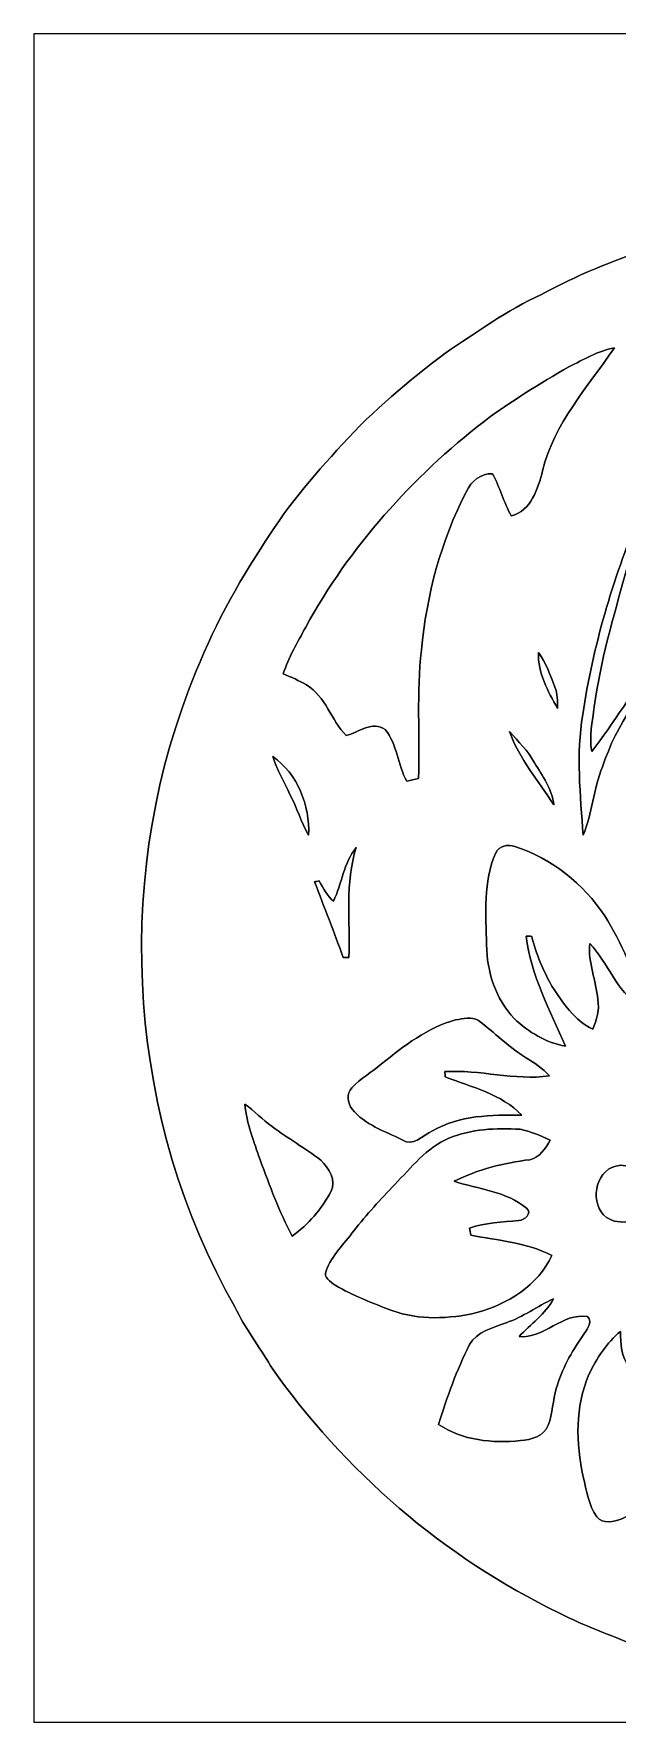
# Model space of a CAD drawing. Header units: centimetres. Extents: x -16.8 to 16.8, y -16.7 to 16.7.
# Drawn here: x -16.77 to -5.26, y -16.67 to 16.67 of the extents above; entities that cross this region are included whole.
import ezdxf

# ---------------------------------------------------------------- set-up
doc = ezdxf.new("R2010")
doc.units = ezdxf.units.CM
doc.header["$MEASUREMENT"] = 0
doc.layers.add('Layer 1', color=7, linetype='Continuous')

msp = doc.modelspace()

# ---------------------------------------------------------------- linework, layer by layer
at = {"layer": 'Layer 1', "color": 7}
for points, knots in [([(-16.77458, 16.66875), (-16.77458, 16.66875), (16.77458, 16.66875), (16.77458, 16.66875), (16.77458, 16.66875), (16.77458, 16.66875), (16.77458, -16.66875), (16.77458, -16.66875), (16.77458, -16.66875), (16.77458, -16.66875), (-16.77458, -16.66875), (-16.77458, -16.66875), (-16.77458, -16.66875), (-16.77458, -16.66875), (-16.77458, 16.66875), (-16.77458, 16.66875), (-16.77458, 16.66875), (-16.77458, 16.66875), (-16.77458, 16.66875), (-16.77458, 16.66875)], [0, 0, 0, 0, 0.16666667, 0.16666667, 0.16666667, 0.16666667, 0.33333333, 0.33333333, 0.33333333, 0.33333333, 0.5, 0.5, 0.5, 0.5, 0.66666667, 0.66666667, 0.66666667, 0.66666667, 1, 1, 1, 1]), ([(-2.22285, 13.83383), (-2.28494, 13.55796), (-2.28177, 13.27362), (-2.30681, 12.99316), (-2.30681, 12.99316), (-3.84775, 12.71834), (-5.37563, 12.27173), (-6.75534, 11.52172), (-6.75534, 11.52172), (-7.43726, 11.21375), (-8.04263, 10.76643), (-8.66493, 10.35685), (-8.66493, 10.35685), (-9.37683, 9.80757), (-10.08098, 9.23678), (-10.68035, 8.56368), (-10.68035, 8.56368), (-11.2776, 7.92868), (-11.83887, 7.25382), (-12.29219, 6.50734), (-12.29219, 6.50734), (-12.86828, 5.63704), (-13.34558, 4.70147), (-13.71177, 3.72392), (-13.71177, 3.72392), (-15.22483, -0.20638), (-14.89181, -4.80801), (-12.80654, -8.46984), (-12.80654, -8.46984), (-12.60934, -8.87942), (-12.33523, -9.24489), (-12.10169, -9.63366), (-12.10169, -9.63366), (-10.65601, -11.70658), (-8.6801, -13.41543), (-6.40151, -14.51328), (-6.40151, -14.51328), (-5.91503, -14.76798), (-5.39503, -14.94508), (-4.89021, -15.15674), (-4.89021, -15.15674), (-3.84986, -15.52081), (-2.76789, -15.75788), (-1.67393, -15.8877), (-1.67393, -15.8877), (-0.88053, -16.00518), (-0.07549, -15.96002), (0.7239, -15.96072), (0.7239, -15.96072), (2.45674, -15.85207), (4.18183, -15.4746), (5.77391, -14.77363), (5.77391, -14.77363), (6.36587, -14.54891), (6.90704, -14.21659), (7.46372, -13.92061), (7.46372, -13.92061), (8.67727, -13.17449), (9.79805, -12.27173), (10.76854, -11.22786), (10.76854, -11.22786), (11.07299, -10.85074), (11.43071, -10.51631), (11.69423, -10.10708), (11.69423, -10.10708), (12.03713, -9.60155), (12.39097, -9.10202), (12.70247, -8.57603), (12.70247, -8.57603), (13.48952, -7.17938), (14.04161, -5.65291), (14.34782, -4.07952), (14.34782, -4.07952), (14.77504, -1.79493), (14.63075, 0.59161), (13.96189, 2.81587), (13.96189, 2.81587), (13.33959, 4.85246), (12.26961, 6.75534), (10.83381, 8.32944), (10.83381, 8.32944), (10.09932, 9.15211), (9.27029, 9.89189), (8.35519, 10.50854), (8.35519, 10.50854), (7.51099, 11.1312), (6.58283, 11.63461), (5.61411, 12.03396), (5.61411, 12.03396), (4.40584, 12.5222), (3.13937, 12.88274), (1.84467, 13.04325), (1.84467, 13.04325), (1.83444, 13.36216), (1.81751, 13.68672), (1.71873, 13.99258), (1.71873, 13.99258), (1.55928, 14.38381), (1.31233, 14.76446), (0.93663, 14.97753), (0.93663, 14.97753), (0.63853, 15.19132), (0.28646, 15.34548), (-0.08749, 15.33313), (-0.08749, 15.33313), (-1.03717, 15.43297), (-1.98438, 14.75034), (-2.22285, 13.83383)], [0, 0, 0, 0, 0.03571429, 0.03571429, 0.03571429, 0.03571429, 0.07142857, 0.07142857, 0.07142857, 0.07142857, 0.10714286, 0.10714286, 0.10714286, 0.10714286, 0.14285714, 0.14285714, 0.14285714, 0.14285714, 0.17857143, 0.17857143, 0.17857143, 0.17857143, 0.21428571, 0.21428571, 0.21428571, 0.21428571, 0.25, 0.25, 0.25, 0.25, 0.28571429, 0.28571429, 0.28571429, 0.28571429, 0.32142857, 0.32142857, 0.32142857, 0.32142857, 0.35714286, 0.35714286, 0.35714286, 0.35714286, 0.39285714, 0.39285714, 0.39285714, 0.39285714, 0.42857143, 0.42857143, 0.42857143, 0.42857143, 0.46428571, 0.46428571, 0.46428571, 0.46428571, 0.5, 0.5, 0.5, 0.5, 0.53571429, 0.53571429, 0.53571429, 0.53571429, 0.57142857, 0.57142857, 0.57142857, 0.57142857, 0.60714286, 0.60714286, 0.60714286, 0.60714286, 0.64285714, 0.64285714, 0.64285714, 0.64285714, 0.67857143, 0.67857143, 0.67857143, 0.67857143, 0.71428571, 0.71428571, 0.71428571, 0.71428571, 0.75, 0.75, 0.75, 0.75, 0.78571429, 0.78571429, 0.78571429, 0.78571429, 0.82142857, 0.82142857, 0.82142857, 0.82142857, 0.85714286, 0.85714286, 0.85714286, 0.85714286, 0.89285714, 0.89285714, 0.89285714, 0.89285714, 0.92857143, 0.92857143, 0.92857143, 0.92857143, 1, 1, 1, 1]), ([(-6.217, 10.09297), (-5.92455, 10.23232), (-5.64303, 10.41294), (-5.31742, 10.46586), (-5.31742, 10.46586), (-5.84341, 9.69398), (-6.51122, 8.97114), (-6.73312, 8.03804), (-6.73312, 8.03804), (-6.82696, 7.69302), (-6.95713, 7.24394), (-7.35154, 7.15045), (-7.35154, 7.15045), (-7.50076, 7.41609), (-7.57626, 7.71349), (-7.71948, 7.9816), (-7.71948, 7.9816), (-7.95408, 7.995), (-8.14211, 7.83308), (-8.23595, 7.63376), (-8.23595, 7.63376), (-8.73901, 6.66291), (-9.02476, 5.58624), (-9.12354, 4.49933), (-9.12354, 4.49933), (-9.2269, 3.6576), (-9.14964, 2.80952), (-9.18139, 1.96497), (-9.18139, 1.96497), (-9.25936, 1.94769), (-9.33697, 1.92934), (-9.41493, 1.91135), (-9.41493, 1.91135), (-9.59697, 2.23414), (-9.59697, 2.64195), (-9.83968, 2.93053), (-9.83968, 2.93053), (-10.07992, 3.11115), (-10.37167, 2.87267), (-10.61226, 2.81164), (-10.61226, 2.81164), (-10.90577, 3.11926), (-11.01513, 3.58669), (-11.39402, 3.81176), (-11.39402, 3.81176), (-11.53901, 3.89925), (-11.69599, 3.96487), (-11.85157, 4.03084), (-11.85157, 4.03084), (-11.74679, 4.35681), (-11.57005, 4.65349), (-11.40707, 4.953), (-11.40707, 4.953), (-10.54241, 6.53944), (-9.31122, 7.91139), (-7.88705, 9.01629), (-7.88705, 9.01629), (-7.35718, 9.41493), (-6.78886, 9.75854), (-6.217, 10.09297)], [0, 0, 0, 0, 0.0625, 0.0625, 0.0625, 0.0625, 0.125, 0.125, 0.125, 0.125, 0.1875, 0.1875, 0.1875, 0.1875, 0.25, 0.25, 0.25, 0.25, 0.3125, 0.3125, 0.3125, 0.3125, 0.375, 0.375, 0.375, 0.375, 0.4375, 0.4375, 0.4375, 0.4375, 0.5, 0.5, 0.5, 0.5, 0.5625, 0.5625, 0.5625, 0.5625, 0.625, 0.625, 0.625, 0.625, 0.6875, 0.6875, 0.6875, 0.6875, 0.75, 0.75, 0.75, 0.75, 0.8125, 0.8125, 0.8125, 0.8125, 0.875, 0.875, 0.875, 0.875, 1, 1, 1, 1]), ([(-5.94219, 3.22756), (-5.74111, 4.57024), (-5.35058, 5.88222), (-4.8387, 7.1374), (-4.8387, 7.1374), (-4.82953, 6.74687), (-4.99639, 6.38387), (-5.09764, 6.01451), (-5.09764, 6.01451), (-5.33718, 5.14562), (-5.59364, 4.27673), (-5.71394, 3.38102), (-5.71394, 3.38102), (-5.74957, 3.08892), (-5.82048, 2.79118), (-5.76227, 2.49731), (-5.76227, 2.49731), (-5.32059, 3.05435), (-4.98299, 3.69147), (-4.49333, 4.21111), (-4.49333, 4.21111), (-4.40408, 4.30565), (-4.29542, 4.37797), (-4.18994, 4.45206), (-4.18994, 4.45206), (-4.72087, 3.75356), (-5.28567, 3.04624), (-5.54814, 2.19463), (-5.54814, 2.19463), (-5.73652, 1.76142), (-5.74851, 1.276), (-5.93337, 0.84314), (-5.93337, 0.84314), (-5.98946, 1.63513), (-6.07236, 2.4384), (-5.94219, 3.22756)], [0, 0, 0, 0, 0.1, 0.1, 0.1, 0.1, 0.2, 0.2, 0.2, 0.2, 0.3, 0.3, 0.3, 0.3, 0.4, 0.4, 0.4, 0.4, 0.5, 0.5, 0.5, 0.5, 0.6, 0.6, 0.6, 0.6, 0.7, 0.7, 0.7, 0.7, 0.8, 0.8, 0.8, 0.8, 1, 1, 1, 1]), ([(-6.81673, 4.45347), (-6.6675, 4.2485), (-6.58142, 4.00614), (-6.49182, 3.77084), (-6.49182, 3.77084), (-6.43819, 3.63679), (-6.43643, 3.49215), (-6.43784, 3.34927), (-6.43784, 3.34927), (-6.63328, 3.68723), (-6.82625, 4.0513), (-6.81673, 4.45347)], [0, 0, 0, 0, 0.25, 0.25, 0.25, 0.25, 0.5, 0.5, 0.5, 0.5, 1, 1, 1, 1]), ([(-7.38505, 2.89031), (-7.20866, 2.69734), (-7.02486, 2.50613), (-6.89469, 2.27683), (-6.89469, 2.27683), (-6.73876, 2.01507), (-6.54509, 1.75789), (-6.51157, 1.44427), (-6.51157, 1.44427), (-6.81355, 1.91841), (-7.1949, 2.35409), (-7.38505, 2.89031)], [0, 0, 0, 0, 0.25, 0.25, 0.25, 0.25, 0.5, 0.5, 0.5, 0.5, 1, 1, 1, 1]), ([(-12.0583, 2.39713), (-11.56653, 2.05634), (-11.32417, 1.43263), (-11.35063, 0.84702), (-11.35063, 0.84702), (-11.49773, 1.10243), (-11.58205, 1.38712), (-11.71963, 1.64712), (-11.71963, 1.64712), (-11.83217, 1.89724), (-11.97645, 2.13431), (-12.0583, 2.39713)], [0, 0, 0, 0, 0.25, 0.25, 0.25, 0.25, 0.5, 0.5, 0.5, 0.5, 1, 1, 1, 1]), ([(-7.65739, 0.49812), (-7.59107, 0.63817), (-7.42033, 0.67098), (-7.28204, 0.62054), (-7.28204, 0.62054), (-6.55673, 0.387), (-5.92526, -0.11183), (-5.50792, -0.74754), (-5.50792, -0.74754), (-5.16855, -1.28411), (-4.89973, -1.88172), (-4.81365, -2.51531), (-4.81365, -2.51531), (-5.28955, -2.23308), (-5.43736, -1.67111), (-5.80425, -1.29187), (-5.80425, -1.29187), (-5.84024, -1.6704), (-5.67619, -2.02494), (-5.6455, -2.39748), (-5.6455, -2.39748), (-5.60105, -2.60068), (-5.66773, -2.79894), (-5.7404, -2.98521), (-5.7404, -2.98521), (-6.10694, -2.81305), (-6.32919, -2.46098), (-6.54826, -2.13854), (-6.54826, -2.13854), (-6.71971, -1.82809), (-6.86153, -1.49754), (-6.94831, -1.15323), (-6.94831, -1.15323), (-6.97512, -1.15147), (-7.0291, -1.14794), (-7.05591, -1.14618), (-7.05591, -1.14618), (-6.96489, -1.92158), (-6.5853, -2.61691), (-6.27944, -3.32246), (-6.27944, -3.32246), (-6.66221, -3.25261), (-7.01252, -3.042), (-7.29192, -2.77601), (-7.29192, -2.77601), (-7.66516, -2.38831), (-7.82814, -1.85067), (-7.84119, -1.32221), (-7.84119, -1.32221), (-7.84648, -0.7172), (-7.91281, -0.06985), (-7.65739, 0.49812)], [0, 0, 0, 0, 0.07142857, 0.07142857, 0.07142857, 0.07142857, 0.14285714, 0.14285714, 0.14285714, 0.14285714, 0.21428571, 0.21428571, 0.21428571, 0.21428571, 0.28571429, 0.28571429, 0.28571429, 0.28571429, 0.35714286, 0.35714286, 0.35714286, 0.35714286, 0.42857143, 0.42857143, 0.42857143, 0.42857143, 0.5, 0.5, 0.5, 0.5, 0.57142857, 0.57142857, 0.57142857, 0.57142857, 0.64285714, 0.64285714, 0.64285714, 0.64285714, 0.71428571, 0.71428571, 0.71428571, 0.71428571, 0.78571429, 0.78571429, 0.78571429, 0.78571429, 0.85714286, 0.85714286, 0.85714286, 0.85714286, 1, 1, 1, 1]), ([(-10.86062, -0.46038), (-10.69234, -0.11465), (-10.66412, 0.29739), (-10.41012, 0.60184), (-10.41012, 0.60184), (-10.63801, -0.10195), (-10.52689, -0.8449), (-10.55582, -1.56951), (-10.55582, -1.56951), (-10.58474, -1.56916), (-10.6426, -1.5688), (-10.67118, -1.5688), (-10.67118, -1.5688), (-10.84721, -1.06715), (-11.043, -0.57326), (-11.2335, -0.07691), (-11.2335, -0.07691), (-11.21128, -0.07161), (-11.16648, -0.06068), (-11.14425, -0.05539), (-11.14425, -0.05539), (-11.06311, -0.19826), (-10.98762, -0.35172), (-10.86062, -0.46038)], [0, 0, 0, 0, 0.14285714, 0.14285714, 0.14285714, 0.14285714, 0.28571429, 0.28571429, 0.28571429, 0.28571429, 0.42857143, 0.42857143, 0.42857143, 0.42857143, 0.57142857, 0.57142857, 0.57142857, 0.57142857, 0.71428571, 0.71428571, 0.71428571, 0.71428571, 1, 1, 1, 1]), ([(-8.44938, -2.80353), (-8.30333, -2.77848), (-8.13541, -2.73085), (-8.00065, -2.81623), (-8.00065, -2.81623), (-7.68279, -3.04765), (-7.40869, -3.33798), (-7.07002, -3.54189), (-7.07002, -3.54189), (-6.90668, -3.65372), (-6.72747, -3.75214), (-6.59906, -3.90701), (-6.59906, -3.90701), (-7.29121, -4.00438), (-7.9696, -3.77966), (-8.66246, -3.82376), (-8.66246, -3.82376), (-8.66069, -3.84986), (-8.65717, -3.90137), (-8.6554, -3.92712), (-8.6554, -3.92712), (-8.13364, -4.12715), (-7.54486, -4.26544), (-7.14481, -4.68277), (-7.14481, -4.68277), (-7.74418, -4.67924), (-8.37177, -4.67854), (-8.90552, -4.99463), (-8.90552, -4.99463), (-9.09743, -5.08071), (-9.28934, -5.31671), (-9.5056, -5.16678), (-9.5056, -5.16678), (-9.85026, -4.9971), (-10.24396, -4.87433), (-10.4902, -4.56283), (-10.4902, -4.56283), (-10.58228, -4.44606), (-10.60768, -4.25485), (-10.49902, -4.14196), (-10.49902, -4.14196), (-10.32475, -3.95923), (-10.10144, -3.83293), (-9.90953, -3.67101), (-9.90953, -3.67101), (-9.47067, -3.31399), (-9.00536, -2.95275), (-8.44938, -2.80353)], [0, 0, 0, 0, 0.07692308, 0.07692308, 0.07692308, 0.07692308, 0.15384615, 0.15384615, 0.15384615, 0.15384615, 0.23076923, 0.23076923, 0.23076923, 0.23076923, 0.30769231, 0.30769231, 0.30769231, 0.30769231, 0.38461538, 0.38461538, 0.38461538, 0.38461538, 0.46153846, 0.46153846, 0.46153846, 0.46153846, 0.53846154, 0.53846154, 0.53846154, 0.53846154, 0.61538462, 0.61538462, 0.61538462, 0.61538462, 0.69230769, 0.69230769, 0.69230769, 0.69230769, 0.76923077, 0.76923077, 0.76923077, 0.76923077, 0.84615385, 0.84615385, 0.84615385, 0.84615385, 1, 1, 1, 1]), ([(-12.60898, -4.46793), (-12.41778, -4.59987), (-12.26009, -4.77308), (-12.06959, -4.90573), (-12.06959, -4.90573), (-11.75985, -5.14279), (-11.41801, -5.334), (-11.10933, -5.57177), (-11.10933, -5.57177), (-10.95798, -5.72982), (-10.79112, -5.97253), (-10.91318, -6.19513), (-10.91318, -6.19513), (-11.09804, -6.53486), (-11.35698, -6.84671), (-11.67589, -7.06861), (-11.67589, -7.06861), (-11.92953, -6.58742), (-12.11862, -6.07624), (-12.30912, -5.56754), (-12.30912, -5.56754), (-12.42907, -5.20771), (-12.57265, -4.84893), (-12.60898, -4.46793)], [0, 0, 0, 0, 0.14285714, 0.14285714, 0.14285714, 0.14285714, 0.28571429, 0.28571429, 0.28571429, 0.28571429, 0.42857143, 0.42857143, 0.42857143, 0.42857143, 0.57142857, 0.57142857, 0.57142857, 0.57142857, 0.71428571, 0.71428571, 0.71428571, 0.71428571, 1, 1, 1, 1]), ([(-8.58344, -5.13891), (-8.14352, -4.95371), (-7.64999, -4.9336), (-7.17938, -4.96147), (-7.17938, -4.96147), (-6.97054, -4.99921), (-6.77439, -5.08952), (-6.58213, -5.17807), (-6.58213, -5.17807), (-6.68126, -5.33294), (-6.78815, -5.5245), (-6.98359, -5.56189), (-6.98359, -5.56189), (-7.50006, -5.62222), (-8.01194, -5.75451), (-8.47831, -5.9877), (-8.47831, -5.9877), (-7.99818, -6.1468), (-7.45137, -6.18278), (-7.05062, -6.52074), (-7.05062, -6.52074), (-6.9282, -6.62376), (-7.09154, -6.75076), (-7.20125, -6.76275), (-7.20125, -6.76275), (-7.52898, -6.79768), (-7.86589, -6.79944), (-8.17915, -6.91444), (-8.17915, -6.91444), (-8.16963, -6.95995), (-8.1594, -7.00546), (-8.14917, -7.05132), (-8.14917, -7.05132), (-7.61471, -7.16033), (-7.04286, -7.19455), (-6.55144, -7.45243), (-6.55144, -7.45243), (-6.8199, -8.04792), (-7.42174, -8.40987), (-8.02887, -8.58167), (-8.02887, -8.58167), (-8.57885, -8.70832), (-9.16869, -8.73584), (-9.70668, -8.54146), (-9.70668, -8.54146), (-10.0905, -8.39752), (-10.47256, -8.24054), (-10.82993, -8.0391), (-10.82993, -8.0391), (-10.91459, -7.97101), (-11.06382, -7.88635), (-11.00631, -7.75829), (-11.00631, -7.75829), (-10.89343, -7.45384), (-10.65107, -7.22277), (-10.45951, -6.96807), (-10.45951, -6.96807), (-10.21221, -6.6421), (-9.92858, -6.34753), (-9.64812, -6.0512), (-9.64812, -6.0512), (-9.32674, -5.71324), (-9.023, -5.32941), (-8.58344, -5.13891)], [0, 0, 0, 0, 0.05882353, 0.05882353, 0.05882353, 0.05882353, 0.11764706, 0.11764706, 0.11764706, 0.11764706, 0.17647059, 0.17647059, 0.17647059, 0.17647059, 0.23529412, 0.23529412, 0.23529412, 0.23529412, 0.29411765, 0.29411765, 0.29411765, 0.29411765, 0.35294118, 0.35294118, 0.35294118, 0.35294118, 0.41176471, 0.41176471, 0.41176471, 0.41176471, 0.47058824, 0.47058824, 0.47058824, 0.47058824, 0.52941176, 0.52941176, 0.52941176, 0.52941176, 0.58823529, 0.58823529, 0.58823529, 0.58823529, 0.64705882, 0.64705882, 0.64705882, 0.64705882, 0.70588235, 0.70588235, 0.70588235, 0.70588235, 0.76470588, 0.76470588, 0.76470588, 0.76470588, 0.82352941, 0.82352941, 0.82352941, 0.82352941, 0.88235294, 0.88235294, 0.88235294, 0.88235294, 1, 1, 1, 1]), ([(-5.29061, -5.68678), (-5.01333, -5.59999), (-4.83306, -5.88292), (-4.705, -6.07977), (-4.705, -6.07977), (-4.6295, -6.23605), (-4.43548, -6.45301), (-4.61645, -6.60118), (-4.61645, -6.60118), (-4.84646, -6.78145), (-5.2137, -6.87246), (-5.46982, -6.70419), (-5.46982, -6.70419), (-5.80919, -6.44701), (-5.71147, -5.79684), (-5.29061, -5.68678)], [0, 0, 0, 0, 0.2, 0.2, 0.2, 0.2, 0.4, 0.4, 0.4, 0.4, 0.6, 0.6, 0.6, 0.6, 1, 1, 1, 1]), ([(-7.45173, -8.78029), (-7.11941, -8.66951), (-6.83613, -8.45608), (-6.52039, -8.30897), (-6.52039, -8.30897), (-6.67385, -8.61624), (-6.97724, -8.80428), (-7.19914, -9.05581), (-7.19914, -9.05581), (-6.69749, -9.09849), (-6.35106, -8.5792), (-5.84482, -8.65928), (-5.84482, -8.65928), (-5.73123, -8.77746), (-5.88186, -8.94045), (-5.94395, -9.04628), (-5.94395, -9.04628), (-6.1722, -9.35884), (-6.35106, -9.70633), (-6.46254, -10.07674), (-6.46254, -10.07674), (-6.5278, -10.31699), (-6.53909, -10.57063), (-6.62129, -10.80664), (-6.62129, -10.80664), (-6.70595, -11.02325), (-6.95784, -11.0931), (-7.16774, -11.10791), (-7.16774, -11.10791), (-7.72125, -11.16189), (-8.31427, -11.11144), (-8.78452, -10.78794), (-8.78452, -10.78794), (-8.62189, -10.24855), (-8.42645, -9.71832), (-8.17845, -9.21209), (-8.17845, -9.21209), (-8.02605, -8.9535), (-7.71137, -8.88048), (-7.45173, -8.78029)], [0, 0, 0, 0, 0.09090909, 0.09090909, 0.09090909, 0.09090909, 0.18181818, 0.18181818, 0.18181818, 0.18181818, 0.27272727, 0.27272727, 0.27272727, 0.27272727, 0.36363636, 0.36363636, 0.36363636, 0.36363636, 0.45454545, 0.45454545, 0.45454545, 0.45454545, 0.54545455, 0.54545455, 0.54545455, 0.54545455, 0.63636364, 0.63636364, 0.63636364, 0.63636364, 0.72727273, 0.72727273, 0.72727273, 0.72727273, 0.81818182, 0.81818182, 0.81818182, 0.81818182, 1, 1, 1, 1]), ([(-4.60304, -9.40188), (-4.37515, -9.19939), (-4.34023, -8.83497), (-4.05095, -8.69632), (-4.05095, -8.69632), (-3.80965, -9.29393), (-3.47063, -9.87107), (-3.42971, -10.5283), (-3.42971, -10.5283), (-3.38384, -10.99573), (-3.43676, -11.5503), (-3.82729, -11.87027), (-3.82729, -11.87027), (-4.24603, -12.17366), (-4.69477, -12.43894), (-5.16749, -12.65026), (-5.16749, -12.65026), (-5.32448, -12.7067), (-5.54567, -12.76738), (-5.66314, -12.61322), (-5.66314, -12.61322), (-5.82895, -12.38321), (-5.86564, -12.09111), (-5.93125, -11.82229), (-5.93125, -11.82229), (-6.07907, -11.15871), (-6.09283, -10.43869), (-5.82048, -9.8044), (-5.82048, -9.8044), (-5.66843, -9.48443), (-5.47123, -9.17822), (-5.19536, -8.95103), (-5.19536, -8.95103), (-5.19183, -9.19127), (-5.19183, -9.46079), (-5.02073, -9.64988), (-5.02073, -9.64988), (-4.84717, -9.6587), (-4.72264, -9.50807), (-4.60304, -9.40188)], [0, 0, 0, 0, 0.09090909, 0.09090909, 0.09090909, 0.09090909, 0.18181818, 0.18181818, 0.18181818, 0.18181818, 0.27272727, 0.27272727, 0.27272727, 0.27272727, 0.36363636, 0.36363636, 0.36363636, 0.36363636, 0.45454545, 0.45454545, 0.45454545, 0.45454545, 0.54545455, 0.54545455, 0.54545455, 0.54545455, 0.63636364, 0.63636364, 0.63636364, 0.63636364, 0.72727273, 0.72727273, 0.72727273, 0.72727273, 0.81818182, 0.81818182, 0.81818182, 0.81818182, 1, 1, 1, 1])]:
    msp.add_open_spline(points, degree=3, knots=knots, dxfattribs=at)
at = {"layer": 'Layer 1', "color": 8}
for points, knots in [([(-2.22285, 13.83383), (-1.98438, 14.75034), (-1.03717, 15.43297), (-0.08749, 15.33313), (-0.08749, 15.33313), (0.28646, 15.34548), (0.63853, 15.19132), (0.93663, 14.97753), (0.93663, 14.97753), (1.31233, 14.76446), (1.55928, 14.38381), (1.71873, 13.99258), (1.71873, 13.99258), (1.81751, 13.68672), (1.83444, 13.36216), (1.84467, 13.04325), (1.84467, 13.04325), (3.13937, 12.88274), (4.40584, 12.5222), (5.61411, 12.03396), (5.61411, 12.03396), (6.58283, 11.63461), (7.51099, 11.1312), (8.35519, 10.50854), (8.35519, 10.50854), (9.27029, 9.89189), (10.09932, 9.15211), (10.83381, 8.32944), (10.83381, 8.32944), (12.26961, 6.75534), (13.33959, 4.85246), (13.96189, 2.81587), (13.96189, 2.81587), (14.63075, 0.59161), (14.77504, -1.79493), (14.34782, -4.07952), (14.34782, -4.07952), (14.04161, -5.65291), (13.48952, -7.17938), (12.70247, -8.57603), (12.70247, -8.57603), (12.39097, -9.10202), (12.03713, -9.60155), (11.69423, -10.10708), (11.69423, -10.10708), (11.43071, -10.51631), (11.07299, -10.85074), (10.76854, -11.22786), (10.76854, -11.22786), (9.79805, -12.27173), (8.67727, -13.17449), (7.46372, -13.92061), (7.46372, -13.92061), (6.90704, -14.21659), (6.36587, -14.54891), (5.77391, -14.77363), (5.77391, -14.77363), (4.18183, -15.4746), (2.45674, -15.85207), (0.7239, -15.96072), (0.7239, -15.96072), (-0.07549, -15.96002), (-0.88053, -16.00518), (-1.67393, -15.8877), (-1.67393, -15.8877), (-2.76789, -15.75788), (-3.84986, -15.52081), (-4.89021, -15.15674), (-4.89021, -15.15674), (-5.39503, -14.94508), (-5.91503, -14.76798), (-6.40151, -14.51328), (-6.40151, -14.51328), (-8.6801, -13.41543), (-10.65601, -11.70658), (-12.10169, -9.63366), (-12.10169, -9.63366), (-12.33523, -9.24489), (-12.60934, -8.87942), (-12.80654, -8.46984), (-12.80654, -8.46984), (-14.89181, -4.80801), (-15.22483, -0.20638), (-13.71177, 3.72392), (-13.71177, 3.72392), (-13.34558, 4.70147), (-12.86828, 5.63704), (-12.29219, 6.50734), (-12.29219, 6.50734), (-11.83887, 7.25382), (-11.2776, 7.92868), (-10.68035, 8.56368), (-10.68035, 8.56368), (-10.08098, 9.23678), (-9.37683, 9.80757), (-8.66493, 10.35685), (-8.66493, 10.35685), (-8.04263, 10.76643), (-7.43726, 11.21375), (-6.75534, 11.52172), (-6.75534, 11.52172), (-5.37563, 12.27173), (-3.84775, 12.71834), (-2.30681, 12.99316), (-2.30681, 12.99316), (-2.28177, 13.27362), (-2.28494, 13.55796), (-2.22285, 13.83383), (-2.22285, 13.83383), (-2.22285, 13.83383), (-2.22285, 13.83383), (-2.22285, 13.83383)], [0, 0, 0, 0, 0.03448276, 0.03448276, 0.03448276, 0.03448276, 0.06896552, 0.06896552, 0.06896552, 0.06896552, 0.10344828, 0.10344828, 0.10344828, 0.10344828, 0.13793103, 0.13793103, 0.13793103, 0.13793103, 0.17241379, 0.17241379, 0.17241379, 0.17241379, 0.20689655, 0.20689655, 0.20689655, 0.20689655, 0.24137931, 0.24137931, 0.24137931, 0.24137931, 0.27586207, 0.27586207, 0.27586207, 0.27586207, 0.31034483, 0.31034483, 0.31034483, 0.31034483, 0.34482759, 0.34482759, 0.34482759, 0.34482759, 0.37931034, 0.37931034, 0.37931034, 0.37931034, 0.4137931, 0.4137931, 0.4137931, 0.4137931, 0.44827586, 0.44827586, 0.44827586, 0.44827586, 0.48275862, 0.48275862, 0.48275862, 0.48275862, 0.51724138, 0.51724138, 0.51724138, 0.51724138, 0.55172414, 0.55172414, 0.55172414, 0.55172414, 0.5862069, 0.5862069, 0.5862069, 0.5862069, 0.62068966, 0.62068966, 0.62068966, 0.62068966, 0.65517241, 0.65517241, 0.65517241, 0.65517241, 0.68965517, 0.68965517, 0.68965517, 0.68965517, 0.72413793, 0.72413793, 0.72413793, 0.72413793, 0.75862069, 0.75862069, 0.75862069, 0.75862069, 0.79310345, 0.79310345, 0.79310345, 0.79310345, 0.82758621, 0.82758621, 0.82758621, 0.82758621, 0.86206897, 0.86206897, 0.86206897, 0.86206897, 0.89655172, 0.89655172, 0.89655172, 0.89655172, 0.93103448, 0.93103448, 0.93103448, 0.93103448, 1, 1, 1, 1]), ([(-6.217, 10.09297), (-6.78886, 9.75854), (-7.35718, 9.41493), (-7.88705, 9.01629), (-7.88705, 9.01629), (-9.31122, 7.91139), (-10.54241, 6.53944), (-11.40707, 4.953), (-11.40707, 4.953), (-11.57005, 4.65349), (-11.74679, 4.35681), (-11.85157, 4.03084), (-11.85157, 4.03084), (-11.69599, 3.96487), (-11.53901, 3.89925), (-11.39402, 3.81176), (-11.39402, 3.81176), (-11.01513, 3.58669), (-10.90577, 3.11926), (-10.61226, 2.81164), (-10.61226, 2.81164), (-10.37167, 2.87267), (-10.07992, 3.11115), (-9.83968, 2.93053), (-9.83968, 2.93053), (-9.59697, 2.64195), (-9.59697, 2.23414), (-9.41493, 1.91135), (-9.41493, 1.91135), (-9.33697, 1.92934), (-9.25936, 1.94769), (-9.18139, 1.96497), (-9.18139, 1.96497), (-9.14964, 2.80952), (-9.2269, 3.6576), (-9.12354, 4.49933), (-9.12354, 4.49933), (-9.02476, 5.58624), (-8.73901, 6.66291), (-8.23595, 7.63376), (-8.23595, 7.63376), (-8.14211, 7.83308), (-7.95408, 7.995), (-7.71948, 7.9816), (-7.71948, 7.9816), (-7.57626, 7.71349), (-7.50076, 7.41609), (-7.35154, 7.15045), (-7.35154, 7.15045), (-6.95713, 7.24394), (-6.82696, 7.69302), (-6.73312, 8.03804), (-6.73312, 8.03804), (-6.51122, 8.97114), (-5.84341, 9.69398), (-5.31742, 10.46586), (-5.31742, 10.46586), (-5.64303, 10.41294), (-5.92455, 10.23232), (-6.217, 10.09297), (-6.217, 10.09297), (-6.217, 10.09297), (-6.217, 10.09297), (-6.217, 10.09297)], [0, 0, 0, 0, 0.05882353, 0.05882353, 0.05882353, 0.05882353, 0.11764706, 0.11764706, 0.11764706, 0.11764706, 0.17647059, 0.17647059, 0.17647059, 0.17647059, 0.23529412, 0.23529412, 0.23529412, 0.23529412, 0.29411765, 0.29411765, 0.29411765, 0.29411765, 0.35294118, 0.35294118, 0.35294118, 0.35294118, 0.41176471, 0.41176471, 0.41176471, 0.41176471, 0.47058824, 0.47058824, 0.47058824, 0.47058824, 0.52941176, 0.52941176, 0.52941176, 0.52941176, 0.58823529, 0.58823529, 0.58823529, 0.58823529, 0.64705882, 0.64705882, 0.64705882, 0.64705882, 0.70588235, 0.70588235, 0.70588235, 0.70588235, 0.76470588, 0.76470588, 0.76470588, 0.76470588, 0.82352941, 0.82352941, 0.82352941, 0.82352941, 0.88235294, 0.88235294, 0.88235294, 0.88235294, 1, 1, 1, 1]), ([(-5.94219, 3.22756), (-6.07236, 2.4384), (-5.98946, 1.63513), (-5.93337, 0.84314), (-5.93337, 0.84314), (-5.74851, 1.276), (-5.73652, 1.76142), (-5.54814, 2.19463), (-5.54814, 2.19463), (-5.28567, 3.04624), (-4.72087, 3.75356), (-4.18994, 4.45206), (-4.18994, 4.45206), (-4.29542, 4.37797), (-4.40408, 4.30565), (-4.49333, 4.21111), (-4.49333, 4.21111), (-4.98299, 3.69147), (-5.32059, 3.05435), (-5.76227, 2.49731), (-5.76227, 2.49731), (-5.82048, 2.79118), (-5.74957, 3.08892), (-5.71394, 3.38102), (-5.71394, 3.38102), (-5.59364, 4.27673), (-5.33718, 5.14562), (-5.09764, 6.01451), (-5.09764, 6.01451), (-4.99639, 6.38387), (-4.82953, 6.74687), (-4.8387, 7.1374), (-4.8387, 7.1374), (-5.35058, 5.88222), (-5.74111, 4.57024), (-5.94219, 3.22756), (-5.94219, 3.22756), (-5.94219, 3.22756), (-5.94219, 3.22756), (-5.94219, 3.22756)], [0, 0, 0, 0, 0.09090909, 0.09090909, 0.09090909, 0.09090909, 0.18181818, 0.18181818, 0.18181818, 0.18181818, 0.27272727, 0.27272727, 0.27272727, 0.27272727, 0.36363636, 0.36363636, 0.36363636, 0.36363636, 0.45454545, 0.45454545, 0.45454545, 0.45454545, 0.54545455, 0.54545455, 0.54545455, 0.54545455, 0.63636364, 0.63636364, 0.63636364, 0.63636364, 0.72727273, 0.72727273, 0.72727273, 0.72727273, 0.81818182, 0.81818182, 0.81818182, 0.81818182, 1, 1, 1, 1]), ([(-6.81673, 4.45347), (-6.82625, 4.0513), (-6.63328, 3.68723), (-6.43784, 3.34927), (-6.43784, 3.34927), (-6.43643, 3.49215), (-6.43819, 3.63679), (-6.49182, 3.77084), (-6.49182, 3.77084), (-6.58142, 4.00614), (-6.6675, 4.2485), (-6.81673, 4.45347), (-6.81673, 4.45347), (-6.81673, 4.45347), (-6.81673, 4.45347), (-6.81673, 4.45347)], [0, 0, 0, 0, 0.2, 0.2, 0.2, 0.2, 0.4, 0.4, 0.4, 0.4, 0.6, 0.6, 0.6, 0.6, 1, 1, 1, 1]), ([(-7.38505, 2.89031), (-7.1949, 2.35409), (-6.81355, 1.91841), (-6.51157, 1.44427), (-6.51157, 1.44427), (-6.54509, 1.75789), (-6.73876, 2.01507), (-6.89469, 2.27683), (-6.89469, 2.27683), (-7.02486, 2.50613), (-7.20866, 2.69734), (-7.38505, 2.89031), (-7.38505, 2.89031), (-7.38505, 2.89031), (-7.38505, 2.89031), (-7.38505, 2.89031)], [0, 0, 0, 0, 0.2, 0.2, 0.2, 0.2, 0.4, 0.4, 0.4, 0.4, 0.6, 0.6, 0.6, 0.6, 1, 1, 1, 1]), ([(-12.0583, 2.39713), (-11.97645, 2.13431), (-11.83217, 1.89724), (-11.71963, 1.64712), (-11.71963, 1.64712), (-11.58205, 1.38712), (-11.49773, 1.10243), (-11.35063, 0.84702), (-11.35063, 0.84702), (-11.32417, 1.43263), (-11.56653, 2.05634), (-12.0583, 2.39713), (-12.0583, 2.39713), (-12.0583, 2.39713), (-12.0583, 2.39713), (-12.0583, 2.39713)], [0, 0, 0, 0, 0.2, 0.2, 0.2, 0.2, 0.4, 0.4, 0.4, 0.4, 0.6, 0.6, 0.6, 0.6, 1, 1, 1, 1]), ([(-7.65739, 0.49812), (-7.91281, -0.06985), (-7.84648, -0.7172), (-7.84119, -1.32221), (-7.84119, -1.32221), (-7.82814, -1.85067), (-7.66516, -2.38831), (-7.29192, -2.77601), (-7.29192, -2.77601), (-7.01252, -3.042), (-6.66221, -3.25261), (-6.27944, -3.32246), (-6.27944, -3.32246), (-6.5853, -2.61691), (-6.96489, -1.92158), (-7.05591, -1.14618), (-7.05591, -1.14618), (-7.0291, -1.14794), (-6.97512, -1.15147), (-6.94831, -1.15323), (-6.94831, -1.15323), (-6.86153, -1.49754), (-6.71971, -1.82809), (-6.54826, -2.13854), (-6.54826, -2.13854), (-6.32919, -2.46098), (-6.10694, -2.81305), (-5.7404, -2.98521), (-5.7404, -2.98521), (-5.66773, -2.79894), (-5.60105, -2.60068), (-5.6455, -2.39748), (-5.6455, -2.39748), (-5.67619, -2.02494), (-5.84024, -1.6704), (-5.80425, -1.29187), (-5.80425, -1.29187), (-5.43736, -1.67111), (-5.28955, -2.23308), (-4.81365, -2.51531), (-4.81365, -2.51531), (-4.89973, -1.88172), (-5.16855, -1.28411), (-5.50792, -0.74754), (-5.50792, -0.74754), (-5.92526, -0.11183), (-6.55673, 0.387), (-7.28204, 0.62054), (-7.28204, 0.62054), (-7.42033, 0.67098), (-7.59107, 0.63817), (-7.65739, 0.49812), (-7.65739, 0.49812), (-7.65739, 0.49812), (-7.65739, 0.49812), (-7.65739, 0.49812)], [0, 0, 0, 0, 0.06666667, 0.06666667, 0.06666667, 0.06666667, 0.13333333, 0.13333333, 0.13333333, 0.13333333, 0.2, 0.2, 0.2, 0.2, 0.26666667, 0.26666667, 0.26666667, 0.26666667, 0.33333333, 0.33333333, 0.33333333, 0.33333333, 0.4, 0.4, 0.4, 0.4, 0.46666667, 0.46666667, 0.46666667, 0.46666667, 0.53333333, 0.53333333, 0.53333333, 0.53333333, 0.6, 0.6, 0.6, 0.6, 0.66666667, 0.66666667, 0.66666667, 0.66666667, 0.73333333, 0.73333333, 0.73333333, 0.73333333, 0.8, 0.8, 0.8, 0.8, 0.86666667, 0.86666667, 0.86666667, 0.86666667, 1, 1, 1, 1]), ([(-10.86062, -0.46038), (-10.98762, -0.35172), (-11.06311, -0.19826), (-11.14425, -0.05539), (-11.14425, -0.05539), (-11.16648, -0.06068), (-11.21128, -0.07161), (-11.2335, -0.07691), (-11.2335, -0.07691), (-11.043, -0.57326), (-10.84721, -1.06715), (-10.67118, -1.5688), (-10.67118, -1.5688), (-10.6426, -1.5688), (-10.58474, -1.56916), (-10.55582, -1.56951), (-10.55582, -1.56951), (-10.52689, -0.8449), (-10.63801, -0.10195), (-10.41012, 0.60184), (-10.41012, 0.60184), (-10.66412, 0.29739), (-10.69234, -0.11465), (-10.86062, -0.46038), (-10.86062, -0.46038), (-10.86062, -0.46038), (-10.86062, -0.46038), (-10.86062, -0.46038)], [0, 0, 0, 0, 0.125, 0.125, 0.125, 0.125, 0.25, 0.25, 0.25, 0.25, 0.375, 0.375, 0.375, 0.375, 0.5, 0.5, 0.5, 0.5, 0.625, 0.625, 0.625, 0.625, 0.75, 0.75, 0.75, 0.75, 1, 1, 1, 1]), ([(-8.44938, -2.80353), (-9.00536, -2.95275), (-9.47067, -3.31399), (-9.90953, -3.67101), (-9.90953, -3.67101), (-10.10144, -3.83293), (-10.32475, -3.95923), (-10.49902, -4.14196), (-10.49902, -4.14196), (-10.60768, -4.25485), (-10.58228, -4.44606), (-10.4902, -4.56283), (-10.4902, -4.56283), (-10.24396, -4.87433), (-9.85026, -4.9971), (-9.5056, -5.16678), (-9.5056, -5.16678), (-9.28934, -5.31671), (-9.09743, -5.08071), (-8.90552, -4.99463), (-8.90552, -4.99463), (-8.37177, -4.67854), (-7.74418, -4.67924), (-7.14481, -4.68277), (-7.14481, -4.68277), (-7.54486, -4.26544), (-8.13364, -4.12715), (-8.6554, -3.92712), (-8.6554, -3.92712), (-8.65717, -3.90137), (-8.66069, -3.84986), (-8.66246, -3.82376), (-8.66246, -3.82376), (-7.9696, -3.77966), (-7.29121, -4.00438), (-6.59906, -3.90701), (-6.59906, -3.90701), (-6.72747, -3.75214), (-6.90668, -3.65372), (-7.07002, -3.54189), (-7.07002, -3.54189), (-7.40869, -3.33798), (-7.68279, -3.04765), (-8.00065, -2.81623), (-8.00065, -2.81623), (-8.13541, -2.73085), (-8.30333, -2.77848), (-8.44938, -2.80353), (-8.44938, -2.80353), (-8.44938, -2.80353), (-8.44938, -2.80353), (-8.44938, -2.80353)], [0, 0, 0, 0, 0.07142857, 0.07142857, 0.07142857, 0.07142857, 0.14285714, 0.14285714, 0.14285714, 0.14285714, 0.21428571, 0.21428571, 0.21428571, 0.21428571, 0.28571429, 0.28571429, 0.28571429, 0.28571429, 0.35714286, 0.35714286, 0.35714286, 0.35714286, 0.42857143, 0.42857143, 0.42857143, 0.42857143, 0.5, 0.5, 0.5, 0.5, 0.57142857, 0.57142857, 0.57142857, 0.57142857, 0.64285714, 0.64285714, 0.64285714, 0.64285714, 0.71428571, 0.71428571, 0.71428571, 0.71428571, 0.78571429, 0.78571429, 0.78571429, 0.78571429, 0.85714286, 0.85714286, 0.85714286, 0.85714286, 1, 1, 1, 1]), ([(-12.60898, -4.46793), (-12.57265, -4.84893), (-12.42907, -5.20771), (-12.30912, -5.56754), (-12.30912, -5.56754), (-12.11862, -6.07624), (-11.92953, -6.58742), (-11.67589, -7.06861), (-11.67589, -7.06861), (-11.35698, -6.84671), (-11.09804, -6.53486), (-10.91318, -6.19513), (-10.91318, -6.19513), (-10.79112, -5.97253), (-10.95798, -5.72982), (-11.10933, -5.57177), (-11.10933, -5.57177), (-11.41801, -5.334), (-11.75985, -5.14279), (-12.06959, -4.90573), (-12.06959, -4.90573), (-12.26009, -4.77308), (-12.41778, -4.59987), (-12.60898, -4.46793), (-12.60898, -4.46793), (-12.60898, -4.46793), (-12.60898, -4.46793), (-12.60898, -4.46793)], [0, 0, 0, 0, 0.125, 0.125, 0.125, 0.125, 0.25, 0.25, 0.25, 0.25, 0.375, 0.375, 0.375, 0.375, 0.5, 0.5, 0.5, 0.5, 0.625, 0.625, 0.625, 0.625, 0.75, 0.75, 0.75, 0.75, 1, 1, 1, 1]), ([(-8.58344, -5.13891), (-9.023, -5.32941), (-9.32674, -5.71324), (-9.64812, -6.0512), (-9.64812, -6.0512), (-9.92858, -6.34753), (-10.21221, -6.6421), (-10.45951, -6.96807), (-10.45951, -6.96807), (-10.65107, -7.22277), (-10.89343, -7.45384), (-11.00631, -7.75829), (-11.00631, -7.75829), (-11.06382, -7.88635), (-10.91459, -7.97101), (-10.82993, -8.0391), (-10.82993, -8.0391), (-10.47256, -8.24054), (-10.0905, -8.39752), (-9.70668, -8.54146), (-9.70668, -8.54146), (-9.16869, -8.73584), (-8.57885, -8.70832), (-8.02887, -8.58167), (-8.02887, -8.58167), (-7.42174, -8.40987), (-6.8199, -8.04792), (-6.55144, -7.45243), (-6.55144, -7.45243), (-7.04286, -7.19455), (-7.61471, -7.16033), (-8.14917, -7.05132), (-8.14917, -7.05132), (-8.1594, -7.00546), (-8.16963, -6.95995), (-8.17915, -6.91444), (-8.17915, -6.91444), (-7.86589, -6.79944), (-7.52898, -6.79768), (-7.20125, -6.76275), (-7.20125, -6.76275), (-7.09154, -6.75076), (-6.9282, -6.62376), (-7.05062, -6.52074), (-7.05062, -6.52074), (-7.45137, -6.18278), (-7.99818, -6.1468), (-8.47831, -5.9877), (-8.47831, -5.9877), (-8.01194, -5.75451), (-7.50006, -5.62222), (-6.98359, -5.56189), (-6.98359, -5.56189), (-6.78815, -5.5245), (-6.68126, -5.33294), (-6.58213, -5.17807), (-6.58213, -5.17807), (-6.77439, -5.08952), (-6.97054, -4.99921), (-7.17938, -4.96147), (-7.17938, -4.96147), (-7.64999, -4.9336), (-8.14352, -4.95371), (-8.58344, -5.13891), (-8.58344, -5.13891), (-8.58344, -5.13891), (-8.58344, -5.13891), (-8.58344, -5.13891)], [0, 0, 0, 0, 0.05555556, 0.05555556, 0.05555556, 0.05555556, 0.11111111, 0.11111111, 0.11111111, 0.11111111, 0.16666667, 0.16666667, 0.16666667, 0.16666667, 0.22222222, 0.22222222, 0.22222222, 0.22222222, 0.27777778, 0.27777778, 0.27777778, 0.27777778, 0.33333333, 0.33333333, 0.33333333, 0.33333333, 0.38888889, 0.38888889, 0.38888889, 0.38888889, 0.44444444, 0.44444444, 0.44444444, 0.44444444, 0.5, 0.5, 0.5, 0.5, 0.55555556, 0.55555556, 0.55555556, 0.55555556, 0.61111111, 0.61111111, 0.61111111, 0.61111111, 0.66666667, 0.66666667, 0.66666667, 0.66666667, 0.72222222, 0.72222222, 0.72222222, 0.72222222, 0.77777778, 0.77777778, 0.77777778, 0.77777778, 0.83333333, 0.83333333, 0.83333333, 0.83333333, 0.88888889, 0.88888889, 0.88888889, 0.88888889, 1, 1, 1, 1]), ([(-5.29061, -5.68678), (-5.71147, -5.79684), (-5.80919, -6.44701), (-5.46982, -6.70419), (-5.46982, -6.70419), (-5.2137, -6.87246), (-4.84646, -6.78145), (-4.61645, -6.60118), (-4.61645, -6.60118), (-4.43548, -6.45301), (-4.6295, -6.23605), (-4.705, -6.07977), (-4.705, -6.07977), (-4.83306, -5.88292), (-5.01333, -5.59999), (-5.29061, -5.68678), (-5.29061, -5.68678), (-5.29061, -5.68678), (-5.29061, -5.68678), (-5.29061, -5.68678)], [0, 0, 0, 0, 0.16666667, 0.16666667, 0.16666667, 0.16666667, 0.33333333, 0.33333333, 0.33333333, 0.33333333, 0.5, 0.5, 0.5, 0.5, 0.66666667, 0.66666667, 0.66666667, 0.66666667, 1, 1, 1, 1]), ([(-7.45173, -8.78029), (-7.71137, -8.88048), (-8.02605, -8.9535), (-8.17845, -9.21209), (-8.17845, -9.21209), (-8.42645, -9.71832), (-8.62189, -10.24855), (-8.78452, -10.78794), (-8.78452, -10.78794), (-8.31427, -11.11144), (-7.72125, -11.16189), (-7.16774, -11.10791), (-7.16774, -11.10791), (-6.95784, -11.0931), (-6.70595, -11.02325), (-6.62129, -10.80664), (-6.62129, -10.80664), (-6.53909, -10.57063), (-6.5278, -10.31699), (-6.46254, -10.07674), (-6.46254, -10.07674), (-6.35106, -9.70633), (-6.1722, -9.35884), (-5.94395, -9.04628), (-5.94395, -9.04628), (-5.88186, -8.94045), (-5.73123, -8.77746), (-5.84482, -8.65928), (-5.84482, -8.65928), (-6.35106, -8.5792), (-6.69749, -9.09849), (-7.19914, -9.05581), (-7.19914, -9.05581), (-6.97724, -8.80428), (-6.67385, -8.61624), (-6.52039, -8.30897), (-6.52039, -8.30897), (-6.83613, -8.45608), (-7.11941, -8.66951), (-7.45173, -8.78029), (-7.45173, -8.78029), (-7.45173, -8.78029), (-7.45173, -8.78029), (-7.45173, -8.78029)], [0, 0, 0, 0, 0.08333333, 0.08333333, 0.08333333, 0.08333333, 0.16666667, 0.16666667, 0.16666667, 0.16666667, 0.25, 0.25, 0.25, 0.25, 0.33333333, 0.33333333, 0.33333333, 0.33333333, 0.41666667, 0.41666667, 0.41666667, 0.41666667, 0.5, 0.5, 0.5, 0.5, 0.58333333, 0.58333333, 0.58333333, 0.58333333, 0.66666667, 0.66666667, 0.66666667, 0.66666667, 0.75, 0.75, 0.75, 0.75, 0.83333333, 0.83333333, 0.83333333, 0.83333333, 1, 1, 1, 1]), ([(-4.60304, -9.40188), (-4.72264, -9.50807), (-4.84717, -9.6587), (-5.02073, -9.64988), (-5.02073, -9.64988), (-5.19183, -9.46079), (-5.19183, -9.19127), (-5.19536, -8.95103), (-5.19536, -8.95103), (-5.47123, -9.17822), (-5.66843, -9.48443), (-5.82048, -9.8044), (-5.82048, -9.8044), (-6.09283, -10.43869), (-6.07907, -11.15871), (-5.93125, -11.82229), (-5.93125, -11.82229), (-5.86564, -12.09111), (-5.82895, -12.38321), (-5.66314, -12.61322), (-5.66314, -12.61322), (-5.54567, -12.76738), (-5.32448, -12.7067), (-5.16749, -12.65026), (-5.16749, -12.65026), (-4.69477, -12.43894), (-4.24603, -12.17366), (-3.82729, -11.87027), (-3.82729, -11.87027), (-3.43676, -11.5503), (-3.38384, -10.99573), (-3.42971, -10.5283), (-3.42971, -10.5283), (-3.47063, -9.87107), (-3.80965, -9.29393), (-4.05095, -8.69632), (-4.05095, -8.69632), (-4.34023, -8.83497), (-4.37515, -9.19939), (-4.60304, -9.40188), (-4.60304, -9.40188), (-4.60304, -9.40188), (-4.60304, -9.40188), (-4.60304, -9.40188)], [0, 0, 0, 0, 0.08333333, 0.08333333, 0.08333333, 0.08333333, 0.16666667, 0.16666667, 0.16666667, 0.16666667, 0.25, 0.25, 0.25, 0.25, 0.33333333, 0.33333333, 0.33333333, 0.33333333, 0.41666667, 0.41666667, 0.41666667, 0.41666667, 0.5, 0.5, 0.5, 0.5, 0.58333333, 0.58333333, 0.58333333, 0.58333333, 0.66666667, 0.66666667, 0.66666667, 0.66666667, 0.75, 0.75, 0.75, 0.75, 0.83333333, 0.83333333, 0.83333333, 0.83333333, 1, 1, 1, 1])]:
    msp.add_open_spline(points, degree=3, knots=knots, dxfattribs=at)

doc.saveas('drawing.dxf')
